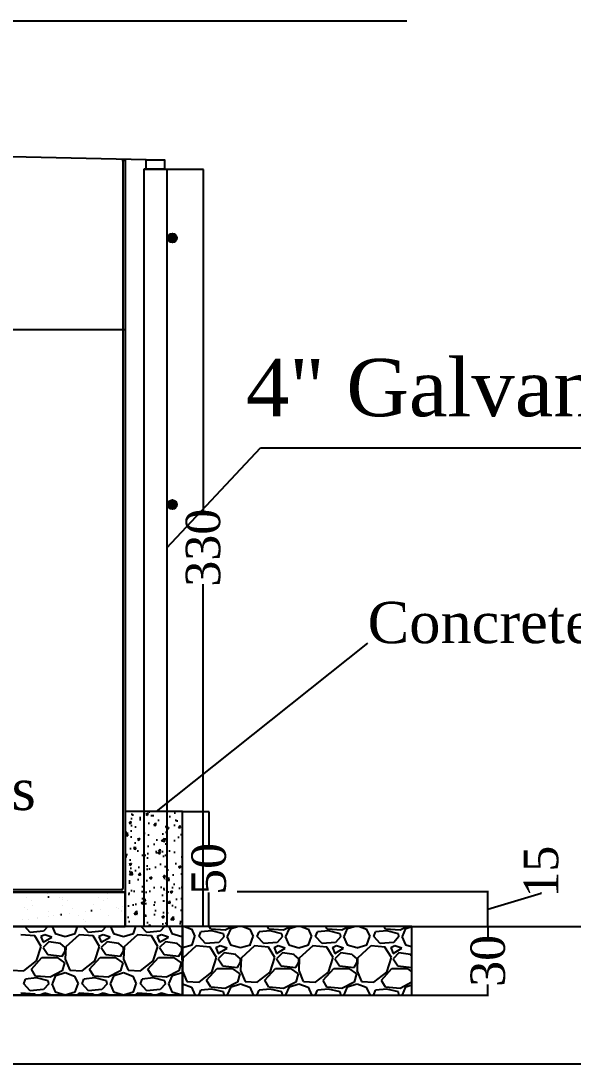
# Model space of a CAD drawing. Header units: centimetres. Extents: x 19229 to 51025, y 9487 to 24710.
# Drawn here: x 26563.5 to 26804.1, y 10768.9 to 11223.5 of the extents above; entities that cross this region are included whole.
import ezdxf

# ---------------------------------------------------------------- set-up
doc = ezdxf.new("R2010")
doc.units = ezdxf.units.CM
doc.layers.get('0').update_dxf_attribs({"linetype": 'CONTINUOUS'})
doc.layers.get('DEFPOINTS').update_dxf_attribs({"linetype": 'CONTINUOUS'})
doc.styles.add('style2', font='times.ttf', dxfattribs={"height": 15})
doc.styles.add('style3', font='times.ttf', dxfattribs={"height": 25})
doc.dimstyles.get("Standard").update_dxf_attribs({"dimtxt": 15, "dimasz": 0.18, "dimexe": 0.18, "dimexo": 0.0625, "dimgap": 0.09, "dimtad": 0, "dimdec": 0, "dimzin": 0, "dimdsep": 46, "dimtxsty": 'style2', "dimcen": 0.09, "dimadec": 0, "dimazin": 0, "dimtfac": 1, "dimtdec": 0, "dimtofl": 0, "dimtmove": 0, "dimatfit": 3, "dimfxl": 1, "dimtolj": 1, "dimtzin": 0, "dimarcsym": 0})
pattern_1 = [(37.5, (3570.38, 1228.156), (-1.60003, 48.941324), [0, -38.608, 0, -43.18, 0, -41.275]), (7.5, (3570.38, 1228.156), (44.95233, 71.68251), [0, -20.828, 0, -34.798, 0, -13.335]), (327.5, (3539.136, 1228.156), (79.09924, 0.14372), [0, -12.7, 0, -45.72, 0, -59.69]), (317.5, (3539.136, 1228.156), (76.35565, 22.29293), [0, -6.35, 0, -29.972, 0, -34.29])]

# ---------------------------------------------------------------- blocks, each defined once
blk = doc.blocks.new('*D44')
at = {"color": 0, "lineweight": -2, "transparency": 16777216}
for p, q in [((26733.92, 10828.91), (26767.18, 10828.91)), ((26767, 10828.73), (26767, 10824.23)), ((26767, 10799.09), (26767, 10803.58)), ((26733.92, 10798.91), (26767.18, 10798.91))]:
    blk.add_line(p, q, dxfattribs=at)
at = {"color": 0, "transparency": 16777216}
for points in [[(26766.97, 10828.73), (26767.03, 10828.73), (26767, 10828.91)], [(26766.97, 10799.09), (26767.03, 10799.09), (26767, 10798.91)]]:
    blk.add_solid(points, dxfattribs=at)
at = {"layer": 'DEFPOINTS', "color": 0, "transparency": 16777216}
for p in [(26733.86, 10828.91), (26767, 10828.91), (26733.86, 10798.91)]:
    blk.add_point(p, dxfattribs=at)
at = {"color": 0, "transparency": 16777216, "insert": (26767, 10813.91), "char_height": 15, "attachment_point": 5, "rotation": 90, "style": 'style2'}
blk.add_mtext('\\A1;30', dxfattribs=at)
blk = doc.blocks.new('*D45')
at = {"color": 0, "lineweight": -2, "transparency": 16777216}
for p, q in [((26657.77, 10844.09), (26767.18, 10844.09)), ((26767, 10829.09), (26767, 10843.91)), ((26767, 10836.5), (26790.21, 10843.46)), ((26790.21, 10843.46), (26790.21, 10843.64)), ((26733.92, 10828.91), (26767.18, 10828.91))]:
    blk.add_line(p, q, dxfattribs=at)
at = {"color": 0, "transparency": 16777216}
for points in [[(26766.97, 10843.91), (26767.03, 10843.91), (26767, 10844.09)], [(26766.97, 10829.09), (26767.03, 10829.09), (26767, 10828.91)]]:
    blk.add_solid(points, dxfattribs=at)
at = {"layer": 'DEFPOINTS', "color": 0, "transparency": 16777216}
for p in [(26657.71, 10844.09), (26767, 10844.09), (26733.86, 10828.91)]:
    blk.add_point(p, dxfattribs=at)
at = {"color": 0, "transparency": 16777216, "insert": (26790.21, 10852.77), "char_height": 15, "attachment_point": 5, "rotation": 90, "style": 'style2'}
blk.add_mtext('\\A1;15', dxfattribs=at)
blk = doc.blocks.new('*D47')
at = {"color": 0, "lineweight": -2, "ltscale": 20, "transparency": 16777216}
for p, q in [((26633.91, 10878.97), (26645.59, 10878.97)), ((26645.41, 10878.79), (26645.41, 10864.21)), ((26645.41, 10829.15), (26645.41, 10843.73)), ((26633.91, 10828.97), (26645.59, 10828.97))]:
    blk.add_line(p, q, dxfattribs=at)
at = {"color": 0, "ltscale": 20, "transparency": 16777216}
for points in [[(26645.38, 10878.79), (26645.44, 10878.79), (26645.41, 10878.97)], [(26645.38, 10829.15), (26645.44, 10829.15), (26645.41, 10828.97)]]:
    blk.add_solid(points, dxfattribs=at)
at = {"layer": 'DEFPOINTS', "color": 0, "ltscale": 20, "transparency": 16777216}
for p in [(26633.85, 10878.97), (26633.85, 10828.97), (26645.41, 10828.97)]:
    blk.add_point(p, dxfattribs=at)
at = {"color": 0, "ltscale": 20, "transparency": 16777216, "insert": (26645.41, 10853.97), "char_height": 15, "attachment_point": 5, "rotation": 90, "style": 'style2'}
blk.add_mtext('\\A1;50', dxfattribs=at)
blk = doc.blocks.new('*D63')
at = {"color": 0, "lineweight": -2, "ltscale": 20, "transparency": 16777216}
for p, q in [((26393.85, 11088.97), (26393.85, 11089.09)), ((26394.03, 11088.91), (26485.62, 11088.91)), ((26608.68, 11088.91), (26517.09, 11088.91)), ((26608.86, 11088.97), (26608.86, 11089.09))]:
    blk.add_line(p, q, dxfattribs=at)
at = {"color": 0, "ltscale": 20, "transparency": 16777216}
for points in [[(26394.03, 11088.94), (26394.03, 11088.88), (26393.85, 11088.91)], [(26608.68, 11088.94), (26608.68, 11088.88), (26608.86, 11088.91)]]:
    blk.add_solid(points, dxfattribs=at)
at = {"layer": 'DEFPOINTS', "color": 0, "ltscale": 20, "transparency": 16777216}
for p in [(26393.85, 11088.91), (26608.86, 11088.91), (26608.86, 11088.91)]:
    blk.add_point(p, dxfattribs=at)
at = {"color": 0, "ltscale": 20, "transparency": 16777216, "insert": (26501.35, 11088.91), "char_height": 15, "attachment_point": 5, "style": 'style2'}
blk.add_mtext('\\A1;215', dxfattribs=at)
blk = doc.blocks.new('*D65')
at = {"color": 0, "lineweight": -2, "ltscale": 20, "transparency": 16777216}
for p, q in [((26627.18, 11158.91), (26643.1, 11158.91)), ((26642.92, 11158.73), (26642.92, 11009.8)), ((26642.92, 10829.15), (26642.92, 10978.08)), ((26633.91, 10828.97), (26643.1, 10828.97))]:
    blk.add_line(p, q, dxfattribs=at)
at = {"color": 0, "ltscale": 20, "transparency": 16777216}
for points in [[(26642.89, 11158.73), (26642.95, 11158.73), (26642.92, 11158.91)], [(26642.89, 10829.15), (26642.95, 10829.15), (26642.92, 10828.97)]]:
    blk.add_solid(points, dxfattribs=at)
at = {"layer": 'DEFPOINTS', "color": 0, "ltscale": 20, "transparency": 16777216}
for p in [(26627.11, 11158.91), (26642.92, 11158.91), (26633.85, 10828.97)]:
    blk.add_point(p, dxfattribs=at)
at = {"color": 0, "ltscale": 20, "transparency": 16777216, "insert": (26642.92, 10993.94), "char_height": 15, "attachment_point": 5, "rotation": 90, "style": 'style2'}
blk.add_mtext('\\A1;330', dxfattribs=at)

msp = doc.modelspace()

# ---------------------------------------------------------------- hatches: boundary and pattern name
at = {"ltscale": 20}
h = msp.add_hatch(color=7, dxfattribs=at)
h.dxf.hatch_style = 1
h.paths.add_polyline_path([(26607.79, 11162.55, 0.125851), (26607.86, 11162.28), (26607.86, 11162.55), (26608.9, 11162.55, 1)])
h = msp.add_hatch(color=7, dxfattribs=at)
h.dxf.hatch_style = 1
h.paths.add_polyline_path([(26631.5, 11128.91, 1), (26627.5, 11128.91, 1)])
h = msp.add_hatch(color=7, dxfattribs=at)
h.dxf.hatch_style = 1
h.paths.add_polyline_path([(26631.5, 11012.74, 1), (26627.5, 11012.74, 1)])
at = {"ltscale": 500}
h = msp.add_hatch(dxfattribs=at)
h.set_pattern_fill('CONCRETE_C', scale=1.5, pattern_type=2)
h.set_pattern_definition([(50, (5293.612, 994.315), (10.7589027, -0.941282), [1.125, -12.375]), (355, (5293.612, 994.315), (-2.08127, 11.282882), [0.9, -9.9]), (100.4514, (5294.509, 994.237), (8.6776407, 10.341593), [0.956103, -10.5171317]), (46.1842, (5293.612, 997.315), (16.008616, -2.482785), [1.6875, -18.5625]), (96.6356, (5294.946, 997.108), (14.019941, 14.611768), [1.434154, -15.775695]), (351.1842, (5293.612, 997.315), (14.019929, 14.611779), [1.35, -14.85]), (21, (5295.112, 996.565), (8.9536058, -6.0392834), [1.125, -12.375]), (326, (5295.112, 996.565), (3.64973, 10.8772507), [0.9, -9.9]), (71.4514, (5295.858, 996.062), (12.6033394, 4.8379575), [0.956103, -10.5171317]), (37.5, (5293.612, 994.3153), (0.1823978, 4.9934078), [0, -9.78, 0, -10.05, 0, -9.9375]), (7.5, (5293.612, 994.315), (3.9460431, 5.9161757), [0, -5.73, 0, -9.555, 0, -3.7875]), (327.5, (5290.267, 994.3153), (8.00733654, -0.3383231), [0, -3.75, 0, -11.7, 0, -15.525]), (317.5, (5288.767, 994.315), (8.7477925, 1.5015747), [0, -4.875, 0, -7.77, 0, -11.025])])
h.paths.add_polyline_path([(26633.85, 10878.97), (26608.85, 10878.97), (26608.85, 10828.97), (26633.85, 10828.97)])
h = msp.add_hatch()
h.set_pattern_fill('AR-SAND')
h.set_pattern_definition(pattern_1)
h.paths.add_polyline_path([(26608.86, 10843.91), (26209.96, 10843.91), (26209.96, 10833.91), (26209.96, 10828.91), (26608.86, 10828.91)])
h = msp.add_hatch()
h.set_pattern_fill('AR-SAND')
h.set_pattern_definition(pattern_1)
h.paths.add_polyline_path([(26608.86, 10843.91), (26209.96, 10843.91), (26209.96, 10833.91), (26209.96, 10828.91), (26608.86, 10828.91)])
h = msp.add_hatch()
h.set_pattern_fill('GRAVEL')
h.set_pattern_definition([(228.0127875, (3588.6661, 105.5172), (-203.20000002, -228.59999999), [3.417214, -338.304836]), (184.969741, (3586.3801, 102.9772), (304.79999988, 25.400001447), [5.864047, -580.54049]), (132.510447, (3580.5381, 102.4692), (254.00000011, -279.3999999), [4.134815, -409.347228]), (267.273689, (3570.6321, 96.1192), (25.400000053, 508), [5.340045, -528.664374]), (292.833654, (3570.3781, 90.7852), (-127.00000001, 304.799999996), [5.236337, -518.398077]), (357.273689, (3572.4101, 85.9592), (-508, 25.400000053), [5.340045, -528.664374]), (37.6942405, (3577.7441, 85.7052), (-330.199999985, -254.00000002), [7.061937, -699.131153]), (72.2553284, (3583.3321, 90.0232), (177.800000048, 558.799999985), [6.667195, -660.052566]), (121.4295656, (3585.3641, 96.3732), (-203.20000003, 330.19999998), [5.35813, -530.455457]), (175.236358, (3582.57, 100.9452), (279.4, -25.40000004), [6.117133, -299.73937]), (222.3974378, (3576.4741, 101.4532), (-304.79999999, -279.40000001), [7.91078, -783.167725]), (138.814075, (3595.778, 95.8652), (-177.8, 152.40000001), [2.700045, -267.305658]), (171.4692344, (3593.7461, 97.6432), (330.20000001, -50.79999994), [5.13682, -508.54639]), (225, (3588.666, 98.405), (-4e-15, -25.4), [3.592093, -32.32893]), (203.19859, (3586.888, 101.4532), (127, 50.8), [1.934413, -191.506224]), (291.80141, (3585.11, 100.691), (-25.4, 76.2), [2.735656, -134.04753]), (30.963757, (3586.126, 98.151), (76.2, 50.8), [4.443197, -143.662982]), (161.56505, (3589.936, 100.437), (50.8, -25.4), [3.212871, -77.10898]), (16.3895403, (3570.3781, 100.6912), (254, 76.2), [4.50088, -445.588267]), (70.346176, (3574.6961, 101.9612), (-101.60000001, -279.4), [3.77599, -373.822157]), (293.19859, (3589.936, 105.5172), (-50.8, 127), [3.8688, -189.571836]), (343.6104597, (3591.4601, 101.9612), (-254.000000005, 76.19999998), [4.50088, -445.588267]), (339.443955, (3570.378, 84.9432), (-127, 50.8), [4.340352, -212.677343]), (294.7751406, (3574.4421, 83.4192), (-127.00000015, 279.39999993), [3.63672, -360.035934]), (66.80141, (3590.19, 80.1172), (50.8, 127), [3.8688, -189.571836]), (17.3540246, (3591.7141, 83.6732), (-330.19999999, -101.60000002), [4.257827, -421.52376]), (69.443955, (3577.744, 80.1172), (-50.8, -127), [2.170176, -214.84752]), (101.309932, (3588.666, 80.117), (-25.4, 101.6), [1.295146, -128.21995]), (165.963757, (3588.412, 81.387), (76.2, -25.4), [5.236337, -99.490546]), (186.009006, (3583.3321, 82.6572), (254, 25.40000001), [4.85267, -480.413649]), (303.690068, (3586.126, 95.865), (-25.4, 50.8), [3.66324, -87.917764]), (353.1572266, (3588.1581, 92.8172), (431.800000003, -50.799999977), [6.395568, -633.16009]), (60.945396, (3594.508, 92.0552), (-101.6, -177.8), [2.615082, -258.893923]), (90, (3595.778, 94.34), (-25.4, 25.4), [1.524, -23.876]), (120.256437, (3582.8241, 83.4192), (101.59999999, -177.80000001), [3.52867, -349.339408]), (48.0127875, (3581.0461, 86.4672), (203.20000002, 228.59999999), [6.83443, -334.887622]), (0, (3585.618, 91.547), (25.4, 25.4), [6.604, -18.796]), (325.3048465, (3592.2221, 91.5472), (254.0000001, -177.79999986), [4.016096, -397.593167]), (254.054604, (3595.524, 89.2612), (-25.4, -101.6), [3.69829, -181.2165]), (207.6459754, (3594.5081, 85.7052), (-482.600000018, -253.999999966), [6.02145, -596.124644]), (175.4260787, (3589.1741, 82.9112), (-330.2, 25.4), [6.370295, -630.658465])])
h.paths.add_polyline_path([(26733.86, 10828.91), (26633.86, 10828.91), (26633.86, 10798.91), (26733.86, 10798.91)])

# ---------------------------------------------------------------- linework, layer by layer
at = {"color": 7, "ltscale": 20}
for p, q in [((26418.15, 11223.51), (26731.69, 11223.51)), ((26618.11, 11162.91), (26168.85, 11172.91)), ((26618.11, 11158.91), (26617.11, 11158.91)), ((26617.11, 11158.91), (26627.11, 11158.91)), ((26627.11, 10993.91), (26667.84, 11037.5)), ((26667.84, 11037.5), (26955.22, 11037.5)), ((26733.92, 10828.91), (26813.34, 10828.91))]:
    msp.add_line(p, q, dxfattribs=at)
at = {"color": 7}
for p, q in [((26607.86, 11163.13), (26607.86, 10845.41)), ((26608.86, 11163.11), (26608.86, 10828.91)), ((26617.11, 11158.91), (26617.11, 10828.91)), ((26627.11, 11158.91), (26627.11, 10828.91)), ((26617.11, 11080.91), (26617.11, 11079.91)), ((26714.57, 10952.35), (26622.48, 10878.95)), ((26622.48, 10878.95), (26622.48, 10878.95)), ((26607.36, 10844.91), (26168.85, 10844.91)), ((26608.86, 10843.91), (26168.85, 10843.91)), ((26608.86, 10843.91), (26168.85, 10843.91)), ((26168.85, 10843.91), (26608.86, 10843.91)), ((26575.06, 10843.19), (26575.06, 10843.19)), ((26588.36, 10843.35), (26588.36, 10843.35)), ((26601.35, 10843.29), (26601.35, 10843.29)), ((26608.86, 10828.91), (26608.86, 10843.91)), ((26608.86, 10843.91), (26608.86, 10828.91)), ((26626.32, 10843.15), (26626.32, 10843.15)), ((26626.38, 10844.76), (26626.38, 10844.76)), ((26565.79, 10841.62), (26565.79, 10841.62)), ((26567.94, 10840.26), (26567.94, 10840.26)), ((26568.51, 10838.16), (26568.51, 10838.16)), ((26580.5, 10841.66), (26580.5, 10841.66)), ((26581.44, 10840.81), (26581.44, 10840.81)), ((26581.51, 10838.1), (26581.51, 10838.1)), ((26581.61, 10841.65), (26581.61, 10841.65)), ((26583.76, 10840.29), (26583.76, 10840.29)), ((26595.23, 10838.59), (26595.23, 10838.59)), ((26597.43, 10841.68), (26597.43, 10841.68)), ((26599.58, 10840.31), (26599.58, 10840.31)), ((26601.13, 10841.21), (26601.13, 10841.21)), ((26608.53, 10838.76), (26608.53, 10838.76)), ((26565.23, 10837.2), (26565.23, 10837.2)), ((26566.16, 10836.35), (26566.16, 10836.35)), ((26575.38, 10833.4), (26575.38, 10833.4)), ((26575.65, 10835.34), (26575.65, 10835.34)), ((26577.84, 10833.59), (26577.84, 10833.59)), ((26580.49, 10833.94), (26580.49, 10833.94)), ((26584.62, 10834.48), (26584.62, 10834.48)), ((26585.86, 10836.76), (26585.86, 10836.76)), ((26588.68, 10833.57), (26588.68, 10833.57)), ((26591.47, 10835.37), (26591.47, 10835.37)), ((26591.52, 10835.39), (26591.52, 10835.39)), ((26594.16, 10835.74), (26594.16, 10835.74)), ((26598.29, 10836.28), (26598.29, 10836.28)), ((26601.67, 10833.5), (26601.67, 10833.5)), ((26605.19, 10837.19), (26605.19, 10837.19)), ((26606.18, 10836.58), (26606.18, 10836.58)), ((26607.12, 10835.72), (26607.12, 10835.72)), ((26607.29, 10835.4), (26607.29, 10835.4)), ((26607.83, 10837.54), (26607.83, 10837.54)), ((26633.86, 10828.91), (26168.85, 10828.91)), ((26608.86, 10828.91), (26168.85, 10828.91)), ((26168.85, 10828.91), (26608.86, 10828.91)), ((26564.17, 10831.79), (26564.17, 10831.79)), ((26567.54, 10826.31), (26565.16, 10828.91)), ((26566.81, 10832.14), (26566.81, 10832.14)), ((26570.58, 10832.3), (26570.58, 10832.3)), ((26570.94, 10832.68), (26570.94, 10832.68)), ((26575.26, 10828.91), (26573.38, 10826.82)), ((26577.13, 10828.91), (26578.46, 10825.8)), ((26585.72, 10828.93), (26585.72, 10828.93)), ((26587.1, 10825.8), (26588.21, 10828.91)), ((26592.94, 10826.31), (26590.56, 10828.91)), ((26590.91, 10832.12), (26590.91, 10832.12)), ((26591.85, 10831.26), (26591.85, 10831.26)), ((26600.66, 10828.91), (26598.78, 10826.82)), ((26601.54, 10828.96), (26601.54, 10828.96)), ((26602.53, 10828.91), (26603.86, 10825.8)), ((26608.85, 10828.97), (26608.85, 10828.97)), ((26612.5, 10825.8), (26613.61, 10828.91)), ((26613.23, 10828.94), (26613.23, 10828.94)), ((26618.34, 10826.31), (26615.96, 10828.91)), ((26626.06, 10828.91), (26624.18, 10826.82)), ((26625.75, 10828.91), (26626.14, 10829.36)), ((26626.18, 10828.91), (26626.09, 10829.36)), ((26627.93, 10828.91), (26629.26, 10825.8)), ((26633.86, 10828.91), (26633.86, 10798.91)), ((26569.57, 10824.78), (26563.47, 10825.29)), ((26573.38, 10826.82), (26567.54, 10826.31)), ((26572.36, 10820.21), (26569.57, 10824.78)), ((26573.89, 10825.29), (26572.11, 10824.53)), ((26572.11, 10824.53), (26573.13, 10821.99)), ((26573.13, 10821.99), (26576.94, 10824.28)), ((26576.94, 10824.28), (26573.89, 10825.29)), ((26578.46, 10825.8), (26582.78, 10824.53)), ((26582.78, 10824.53), (26587.1, 10825.8)), ((26588.87, 10825.29), (26583.03, 10819.96)), ((26594.97, 10824.78), (26588.87, 10825.29)), ((26598.78, 10826.82), (26592.94, 10826.31)), ((26597.76, 10820.21), (26594.97, 10824.78)), ((26599.29, 10825.29), (26597.51, 10824.53)), ((26597.51, 10824.53), (26598.53, 10821.99)), ((26598.53, 10821.99), (26602.34, 10824.28)), ((26602.34, 10824.28), (26599.29, 10825.29)), ((26603.86, 10825.8), (26608.18, 10824.53)), ((26608.18, 10824.53), (26612.5, 10825.8)), ((26614.27, 10825.29), (26608.43, 10819.96)), ((26620.37, 10824.78), (26614.27, 10825.29)), ((26624.18, 10826.82), (26618.34, 10826.31)), ((26623.16, 10820.21), (26620.37, 10824.78)), ((26624.69, 10825.29), (26622.91, 10824.53)), ((26622.91, 10824.53), (26623.93, 10821.99)), ((26623.93, 10821.99), (26627.74, 10824.28)), ((26627.74, 10824.28), (26624.69, 10825.29)), ((26629.26, 10825.8), (26633.58, 10824.53)), ((26633.58, 10824.53), (26633.86, 10824.61)), ((26570.33, 10813.86), (26572.36, 10820.21)), ((26575.67, 10822.24), (26573.13, 10819.7)), ((26573.13, 10819.7), (26575.16, 10816.66)), ((26580.75, 10821.48), (26575.67, 10822.24)), ((26582.78, 10819.7), (26580.75, 10821.48)), ((26583.03, 10819.96), (26582.78, 10814.62)), ((26582.78, 10818.18), (26582.78, 10819.7)), ((26595.73, 10813.86), (26597.76, 10820.21)), ((26601.07, 10822.24), (26598.53, 10819.7)), ((26598.53, 10819.7), (26600.56, 10816.66)), ((26606.15, 10821.48), (26601.07, 10822.24)), ((26608.18, 10819.7), (26606.15, 10821.48)), ((26608.43, 10819.96), (26608.18, 10814.62)), ((26608.18, 10818.18), (26608.18, 10819.7)), ((26621.13, 10813.86), (26623.16, 10820.21)), ((26626.47, 10822.24), (26623.93, 10819.7)), ((26623.93, 10819.7), (26625.96, 10816.66)), ((26631.55, 10821.48), (26626.47, 10822.24)), ((26633.58, 10819.7), (26631.55, 10821.48)), ((26633.83, 10819.96), (26633.58, 10814.62)), ((26633.58, 10818.18), (26633.58, 10819.7)), ((26633.86, 10819.98), (26633.83, 10819.96)), ((26568.05, 10810.31), (26572.62, 10815.39)), ((26572.62, 10815.39), (26579.22, 10815.39)), ((26575.16, 10816.66), (26581.51, 10815.89)), ((26579.22, 10815.39), (26582.52, 10813.1)), ((26581.51, 10815.89), (26582.78, 10818.18)), ((26593.45, 10810.31), (26598.02, 10815.39)), ((26598.02, 10815.39), (26604.62, 10815.39)), ((26600.56, 10816.66), (26606.91, 10815.89)), ((26604.62, 10815.39), (26607.92, 10813.1)), ((26606.91, 10815.89), (26608.18, 10818.18)), ((26618.85, 10810.31), (26623.42, 10815.39)), ((26623.42, 10815.39), (26630.02, 10815.39)), ((26625.96, 10816.66), (26632.31, 10815.89)), ((26630.02, 10815.39), (26633.32, 10813.1)), ((26632.31, 10815.89), (26633.58, 10818.18)), ((26564.74, 10809.54), (26570.33, 10813.86)), ((26582.52, 10813.1), (26581.51, 10809.54)), ((26582.78, 10814.62), (26584.81, 10809.8)), ((26590.14, 10809.54), (26595.73, 10813.86)), ((26607.92, 10813.1), (26606.91, 10809.54)), ((26608.18, 10814.62), (26610.21, 10809.8)), ((26615.54, 10809.54), (26621.13, 10813.86)), ((26633.32, 10813.1), (26632.31, 10809.54)), ((26633.58, 10814.62), (26633.86, 10813.96)), ((26559.41, 10809.8), (26564.74, 10809.54)), ((26570.33, 10806.5), (26565.51, 10805.99)), ((26569.82, 10807.26), (26568.05, 10810.31)), ((26576.17, 10806.75), (26569.82, 10807.26)), ((26575.41, 10805.23), (26570.33, 10806.5)), ((26581.51, 10809.54), (26576.17, 10806.75)), ((26577.19, 10803.96), (26578.71, 10807.51)), ((26578.71, 10807.51), (26582.78, 10808.78)), ((26582.78, 10808.78), (26586.84, 10807.26)), ((26584.81, 10809.8), (26590.14, 10809.54)), ((26586.84, 10807.26), (26588.37, 10803.96)), ((26595.73, 10806.5), (26590.91, 10805.99)), ((26595.22, 10807.26), (26593.45, 10810.31)), ((26601.57, 10806.75), (26595.22, 10807.26)), ((26600.81, 10805.23), (26595.73, 10806.5)), ((26606.91, 10809.54), (26601.57, 10806.75)), ((26602.59, 10803.96), (26604.11, 10807.51)), ((26604.11, 10807.51), (26608.18, 10808.78)), ((26608.18, 10808.78), (26612.24, 10807.26)), ((26610.21, 10809.8), (26615.54, 10809.54)), ((26612.24, 10807.26), (26613.77, 10803.96)), ((26621.13, 10806.5), (26616.31, 10805.99)), ((26620.62, 10807.26), (26618.85, 10810.31)), ((26626.97, 10806.75), (26620.62, 10807.26)), ((26626.21, 10805.23), (26621.13, 10806.5)), ((26632.31, 10809.54), (26626.97, 10806.75)), ((26627.99, 10803.96), (26629.51, 10807.51)), ((26629.51, 10807.51), (26633.58, 10808.78)), ((26633.58, 10808.78), (26633.86, 10808.68)), ((26564.74, 10803.96), (26565.51, 10805.99)), ((26567.54, 10800.91), (26564.74, 10803.96)), ((26575.67, 10803.96), (26573.38, 10801.42)), ((26575.67, 10803.96), (26575.41, 10805.23)), ((26576.94, 10803.96), (26578.46, 10800.4)), ((26587.1, 10800.4), (26588.37, 10803.96)), ((26590.14, 10803.96), (26590.91, 10805.99)), ((26592.94, 10800.91), (26590.14, 10803.96)), ((26601.07, 10803.96), (26598.78, 10801.42)), ((26601.07, 10803.96), (26600.81, 10805.23)), ((26602.34, 10803.96), (26603.86, 10800.4)), ((26612.5, 10800.4), (26613.77, 10803.96)), ((26615.54, 10803.96), (26616.31, 10805.99)), ((26618.34, 10800.91), (26615.54, 10803.96)), ((26626.47, 10803.96), (26624.18, 10801.42)), ((26626.47, 10803.96), (26626.21, 10805.23)), ((26627.74, 10803.96), (26629.26, 10800.4)), ((26633.86, 10798.91), (26168.85, 10798.91)), ((26569.57, 10799.38), (26563.47, 10799.89)), ((26573.38, 10801.42), (26567.54, 10800.91)), ((26569.86, 10798.91), (26569.57, 10799.38)), ((26573.89, 10799.89), (26572.11, 10799.13)), ((26572.11, 10799.13), (26572.2, 10798.91)), ((26576.85, 10798.91), (26573.89, 10799.89)), ((26578.46, 10800.4), (26582.78, 10799.13)), ((26582.78, 10799.13), (26587.1, 10800.4)), ((26588.87, 10799.89), (26587.79, 10798.91)), ((26594.97, 10799.38), (26588.87, 10799.89)), ((26598.78, 10801.42), (26592.94, 10800.91)), ((26595.26, 10798.91), (26594.97, 10799.38)), ((26599.29, 10799.89), (26597.51, 10799.13)), ((26597.51, 10799.13), (26597.6, 10798.91)), ((26602.25, 10798.91), (26599.29, 10799.89)), ((26603.86, 10800.4), (26608.18, 10799.13)), ((26608.18, 10799.13), (26612.5, 10800.4)), ((26614.27, 10799.89), (26613.19, 10798.91)), ((26620.37, 10799.38), (26614.27, 10799.89)), ((26624.18, 10801.42), (26618.34, 10800.91)), ((26620.66, 10798.91), (26620.37, 10799.38)), ((26624.69, 10799.89), (26622.91, 10799.13)), ((26622.91, 10799.13), (26623, 10798.91)), ((26627.65, 10798.91), (26624.69, 10799.89)), ((26629.26, 10800.4), (26633.58, 10799.13)), ((26633.58, 10799.13), (26633.86, 10799.21)), ((26944.95, 10768.91), (26529.77, 10768.91))]:
    msp.add_line(p, q, dxfattribs=at)
at = {"color": 7, "ltscale": 20}
msp.add_lwpolyline([(26626.11, 11158.91), (26618.11, 11158.91), (26618.11, 11162.91), (26626.11, 11162.91)], close=True, dxfattribs=at)
at = {"color": 7, "ltscale": 100}
msp.add_lwpolyline([(26608.85, 10828.97), (26633.85, 10828.97), (26633.85, 10878.97), (26608.85, 10878.97)], close=True, dxfattribs=at)
at = {"color": 7}
msp.add_lwpolyline([(26168.85, 10798.91), (26633.86, 10798.91), (26633.86, 10828.91), (26168.85, 10828.91)], dxfattribs=at)
msp.add_lwpolyline([(26633.86, 10798.91), (26733.86, 10798.91), (26733.86, 10828.91), (26633.86, 10828.91)], close=True, dxfattribs=at)
at = {"color": 7, "ltscale": 20}
for centre in [(26629.5, 11128.91), (26629.5, 11012.74)]:
    msp.add_circle(centre, 2, dxfattribs=at)
msp.add_arc((26608.35, 11162.55), 0.555, 337.4529, 208.692, dxfattribs=at)
at = {"color": 7}
msp.add_arc((26607.36, 10845.41), 0.5, 270, 0, dxfattribs=at)

# ---------------------------------------------------------------- texts
at = {"color": 7, "style": 'style3'}
for s, height, p in [('4" Galvanized Steel Pipe 4 mm', 25, (26661.57, 11051.23)), ('Concrete Beam Details', 18, (26714.57, 10952.35)), ('Bolted Plates', 18, (26425.75, 10879.64))]:
    msp.add_text(s, height=height, dxfattribs=at).set_placement(p)

# ---------------------------------------------------------------- dimensions: what is measured, and where the dimension line sits
at = {"color": 7, "ltscale": 20}
for base, p1, p2, picture, middle in [((26642.92, 11158.91), (26633.85, 10828.97), (26627.11, 11158.91), '*D65', (26642.92, 10993.94)), ((26645.41, 10828.97), (26633.85, 10878.97), (26633.85, 10828.97), '*D47', (26645.41, 10853.97))]:
    dim = msp.add_linear_dim(base=base, p1=p1, p2=p2, angle=90, dimstyle='Standard', dxfattribs=at)
    dim.commit()
    dim.dimension.update_dxf_attribs({"geometry": picture, "text_midpoint": middle})
dim = msp.add_linear_dim(base=(26608.86, 11088.91), p1=(26393.85, 11088.91), p2=(26608.86, 11088.91), dimstyle='Standard', dxfattribs=at)
dim.commit()
dim.dimension.update_dxf_attribs({"geometry": '*D63', "text_midpoint": (26501.35, 11088.91)})
at = {"color": 7}
dim = msp.add_linear_dim(base=(26767, 10844.09), p1=(26733.86, 10828.91), p2=(26657.71, 10844.09), angle=90, dimstyle='Standard', override={"dimtmove": 1}, dxfattribs=at)
dim.commit()
dim.dimension.update_dxf_attribs({"geometry": '*D45', "text_midpoint": (26790.21, 10843.73)})
dim = msp.add_linear_dim(base=(26767, 10828.91), p1=(26733.86, 10798.91), p2=(26733.86, 10828.91), angle=90, dimstyle='Standard', dxfattribs=at)
dim.commit()
dim.dimension.update_dxf_attribs({"geometry": '*D44', "text_midpoint": (26767, 10813.91)})

doc.saveas('drawing.dxf')
